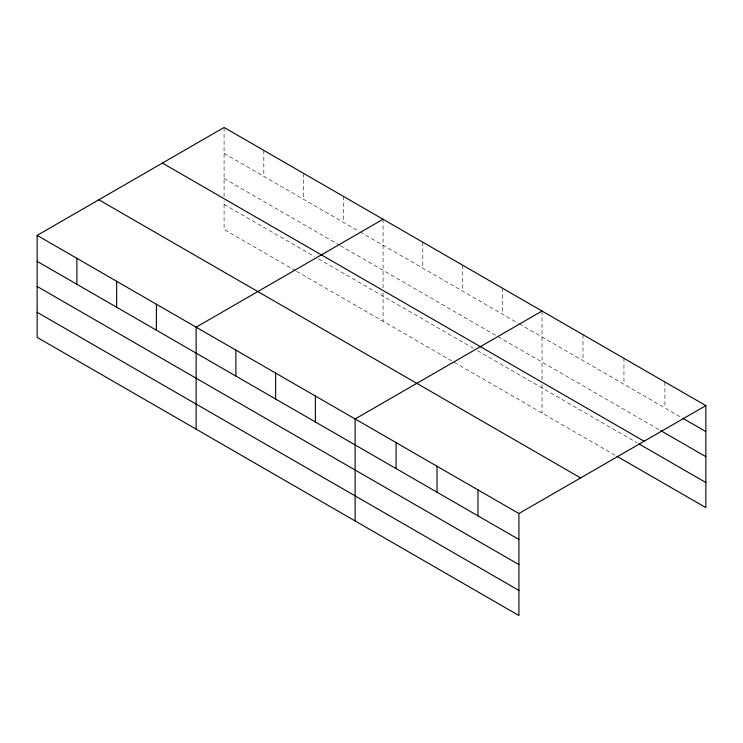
<?xml version="1.0" encoding="UTF-8"?>
<svg xmlns="http://www.w3.org/2000/svg" width="743" height="743" viewBox="0 0 743 743"><rect width="100%" height="100%" fill="white"/><g stroke="black" fill="none" stroke-linecap="round" stroke-linejoin="round"><path stroke-width="0.56" stroke-dasharray="3.71 2.79" d="M224.08 196.505L224.08 127.471M224.08 153.42L359.213 231.444M360.206 232.02L518.196 323.233M519.19 323.809L681.879 417.733M224.08 178.515L339.337 245.06M340.331 245.636L659.905 430.141M224.08 204.371L314.503 256.576M318.478 258.87L473.486 348.365M477.461 350.659L636.937 442.735M295.621 270.768L224.08 229.466L224.08 201M296.615 271.344L615.956 455.71M664.901 381.976L664.901 407.935M623.953 358.33L623.953 384.289M582.995 334.684L582.995 360.643M542.046 311.048L542.046 380.082M542.046 384.577L542.046 413.043M502.305 288.098L502.305 314.057M462.555 265.149L462.555 291.107M422.804 242.199L422.804 268.158M383.063 219.259L383.063 288.293M383.063 292.788L383.063 321.255M343.312 196.31L343.312 222.268M303.571 173.36L303.571 199.319M263.821 150.411L263.821 176.37"/><path stroke-width="1.11" d="M37.15 235.392L518.92 513.534L518.92 615.529L37.15 337.387L37.15 235.392L224.08 127.471L705.85 405.613L705.85 507.608L616.959 456.295M383.063 219.259L196.133 327.18L196.133 429.175M542.046 311.048L355.117 418.968L355.117 520.964M518.92 513.534L705.85 405.613M682.882 418.309L705.85 431.572M660.908 430.717L705.85 456.666M162.392 163.079L644.162 441.231M638.934 443.887L705.85 482.523M98.838 199.774L580.608 477.925M37.15 261.341L518.92 539.492M37.15 286.436L518.92 564.587M37.15 312.292L518.92 590.444M477.972 489.897L477.972 515.856M437.023 466.251L437.023 492.21M396.075 442.605L396.075 468.564M315.376 396.019L315.376 421.978M275.625 373.07L275.625 399.028M235.884 350.12L235.884 376.079M156.392 304.231L156.392 330.189M116.642 281.281L116.642 307.24M76.9 258.332L76.9 284.29"/></g></svg>
